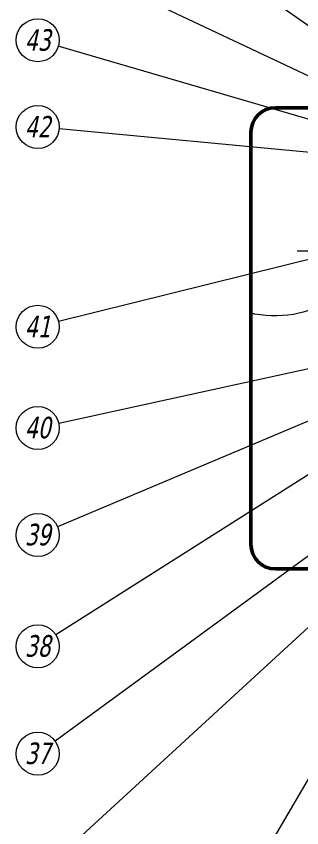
# Model space of a CAD drawing. Header units: millimetres. Extents: x 75 to 4670, y -59 to 2493.
# Drawn here: x 354.8 to 494.2, y 260.9 to 656.8 of the extents above; entities that cross this region are included whole.
import ezdxf

# ---------------------------------------------------------------- set-up
doc = ezdxf.new("R2010")
doc.units = ezdxf.units.MM
doc.header["$LTSCALE"] = 3
doc.linetypes.add('CENTER2', pattern=[28.575, 19.05, -3.175, 3.175, -3.175])
for name, color, linetype, lineweight in [('副本(1) 中心标记（ISO）', 1, 'CENTER2', 13), ('副本(1) 可见窄的 (ISO)', 7, 'Continuous', 15), ('副本(1) 符号 (ISO)', 7, 'Continuous', 15), ('可见 (ISO)', 7, 'Continuous', 50)]:
    doc.layers.add(name, color=color, linetype=linetype, lineweight=lineweight)
doc.styles.add('GB（3.5）', font='', dxfattribs={"width": 0.8})
doc.styles.get('GB（3.5）').set_extended_font_data('Tahoma', italic=True)

msp = doc.modelspace()

# ---------------------------------------------------------------- linework, layer by layer
at = {"layer": '副本(1) 中心标记（ISO）', "linetype": 'CENTER2', "ltscale": 0.1}
msp.add_line((523, 542.191), (492, 542.191), dxfattribs=at)
at = {"layer": '副本(1) 可见窄的 (ISO)'}
for points, knots in [([(471.384, 511.616), (478.511, 510.513), (485.76, 510.449), (498.79, 513.413), (504.244, 515.886), (514.824, 523.372), (519.511, 528.402), (523.545, 533.885)], [0.0506279, 0.0506279, 0.0506279, 0.0506279, 2.2146944, 2.2146944, 4.0527122, 4.0527122, 6.0934471, 6.0934471, 6.0934471, 6.0934471]), ([(469.384, 511.952), (469.384, 511.952), (469.409, 511.948), (469.532, 511.926), (469.652, 511.904), (469.969, 511.848), (470.159, 511.815), (470.559, 511.748), (470.761, 511.714), (471.069, 511.665), (471.168, 511.649), (471.307, 511.628), (471.345, 511.622), (471.384, 511.616)], [0.53863258, 0.53863258, 0.53863258, 0.53863258, 0.59411459, 0.59411459, 0.67318007, 0.67318007, 0.7484305, 0.7484305, 0.81366587, 0.81366587, 0.84401584, 0.84401584, 0.85574553, 0.85574553, 0.85574553, 0.85574553])]:
    msp.add_open_spline(points, degree=3, knots=knots, dxfattribs=at)
at = {"layer": '副本(1) 符号 (ISO)'}
for p, q in [((540, 622.191), (375.042, 738.092)), ((575.877, 590.685), (374.783, 685.56)), ((528.569, 597.452), (375.366, 642.199)), ((528.569, 587.529), (375.738, 601.831)), ((566.444, 555.345), (375.476, 507.852)), ((598.071, 496.97), (374.167, 355.035)), ((560.76, 498.707), (375.553, 458.185)), ((507.084, 463.392), (374.972, 407.802)), ((559.994, 416.262), (373.033, 244.491)), ((518.998, 409.391), (373.769, 303.207)), ((549.188, 373.216), (447.154, 199.274))]:
    msp.add_line(p, q, dxfattribs=at)
for centre in [(365.323, 645.132), (365.323, 602.806), (365.323, 505.327), (365.323, 455.947), (365.323, 403.742), (365.323, 349.429), (365.323, 297.032)]:
    msp.add_circle(centre, 10.5, dxfattribs=at)
at = {"layer": '可见 (ISO)'}
for p, q in [((528.869, 612.191), (481.384, 612.191)), ((469.384, 600.191), (469.384, 511.952)), ((469.384, 399.191), (469.384, 511.952)), ((533.868, 387.191), (481.384, 387.191))]:
    msp.add_line(p, q, dxfattribs=at)
for centre, start, end in [((481.384, 600.191), 90, 180), ((481.384, 399.191), 180, 270)]:
    msp.add_arc(centre, 12, start, end, dxfattribs=at)

# ---------------------------------------------------------------- texts
at = {"layer": '副本(1) 符号 (ISO)', "char_height": 10.5, "attachment_point": 5, "style": 'GB（3.5）'}
for s, insert in [('43', (365.323, 645.132)), ('42', (365.323, 602.917)), ('41', (365.323, 505.446)), ('40', (365.323, 456.057)), ('39', (365.323, 403.852)), ('38', (365.323, 349.539)), ('37', (365.323, 297.142))]:
    msp.add_mtext(s, dxfattribs=dict(at, insert=insert))

doc.saveas('drawing.dxf')
